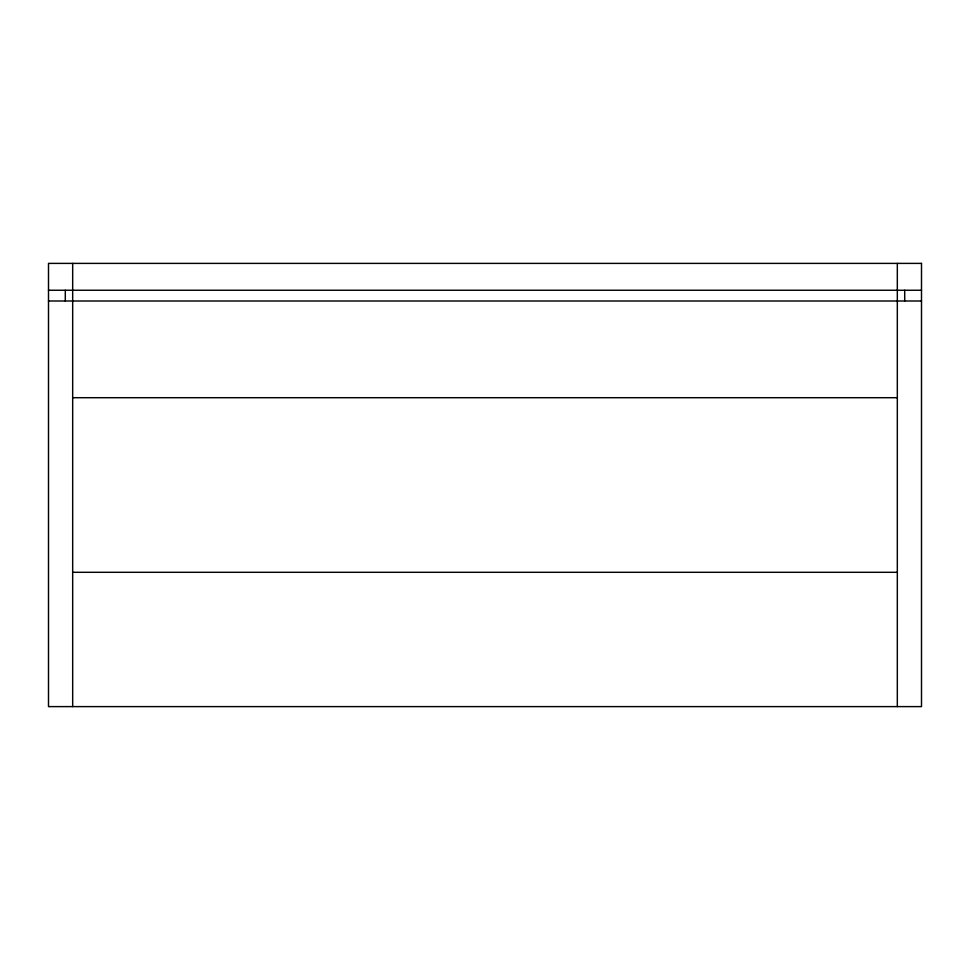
<?xml version="1.0" encoding="UTF-8"?>
<svg xmlns="http://www.w3.org/2000/svg" width="970" height="970" viewBox="0 0 970 970"><rect width="100%" height="100%" fill="white"/><g stroke="black" fill="none" stroke-linecap="round" stroke-linejoin="round"><path stroke-width="1.45" d="M48.5 290.248L921.5 290.248M48.5 301.003L921.5 301.003M72.677 397.7L897.323 397.7M72.677 572.3L897.323 572.3M904.707 290.248L904.707 301.003M897.323 263.391L897.323 706.609M72.677 263.391L72.677 706.609M65.293 290.248L65.293 301.003M921.5 263.391L48.5 263.391L48.5 706.609L921.5 706.609L921.5 263.391"/></g></svg>
